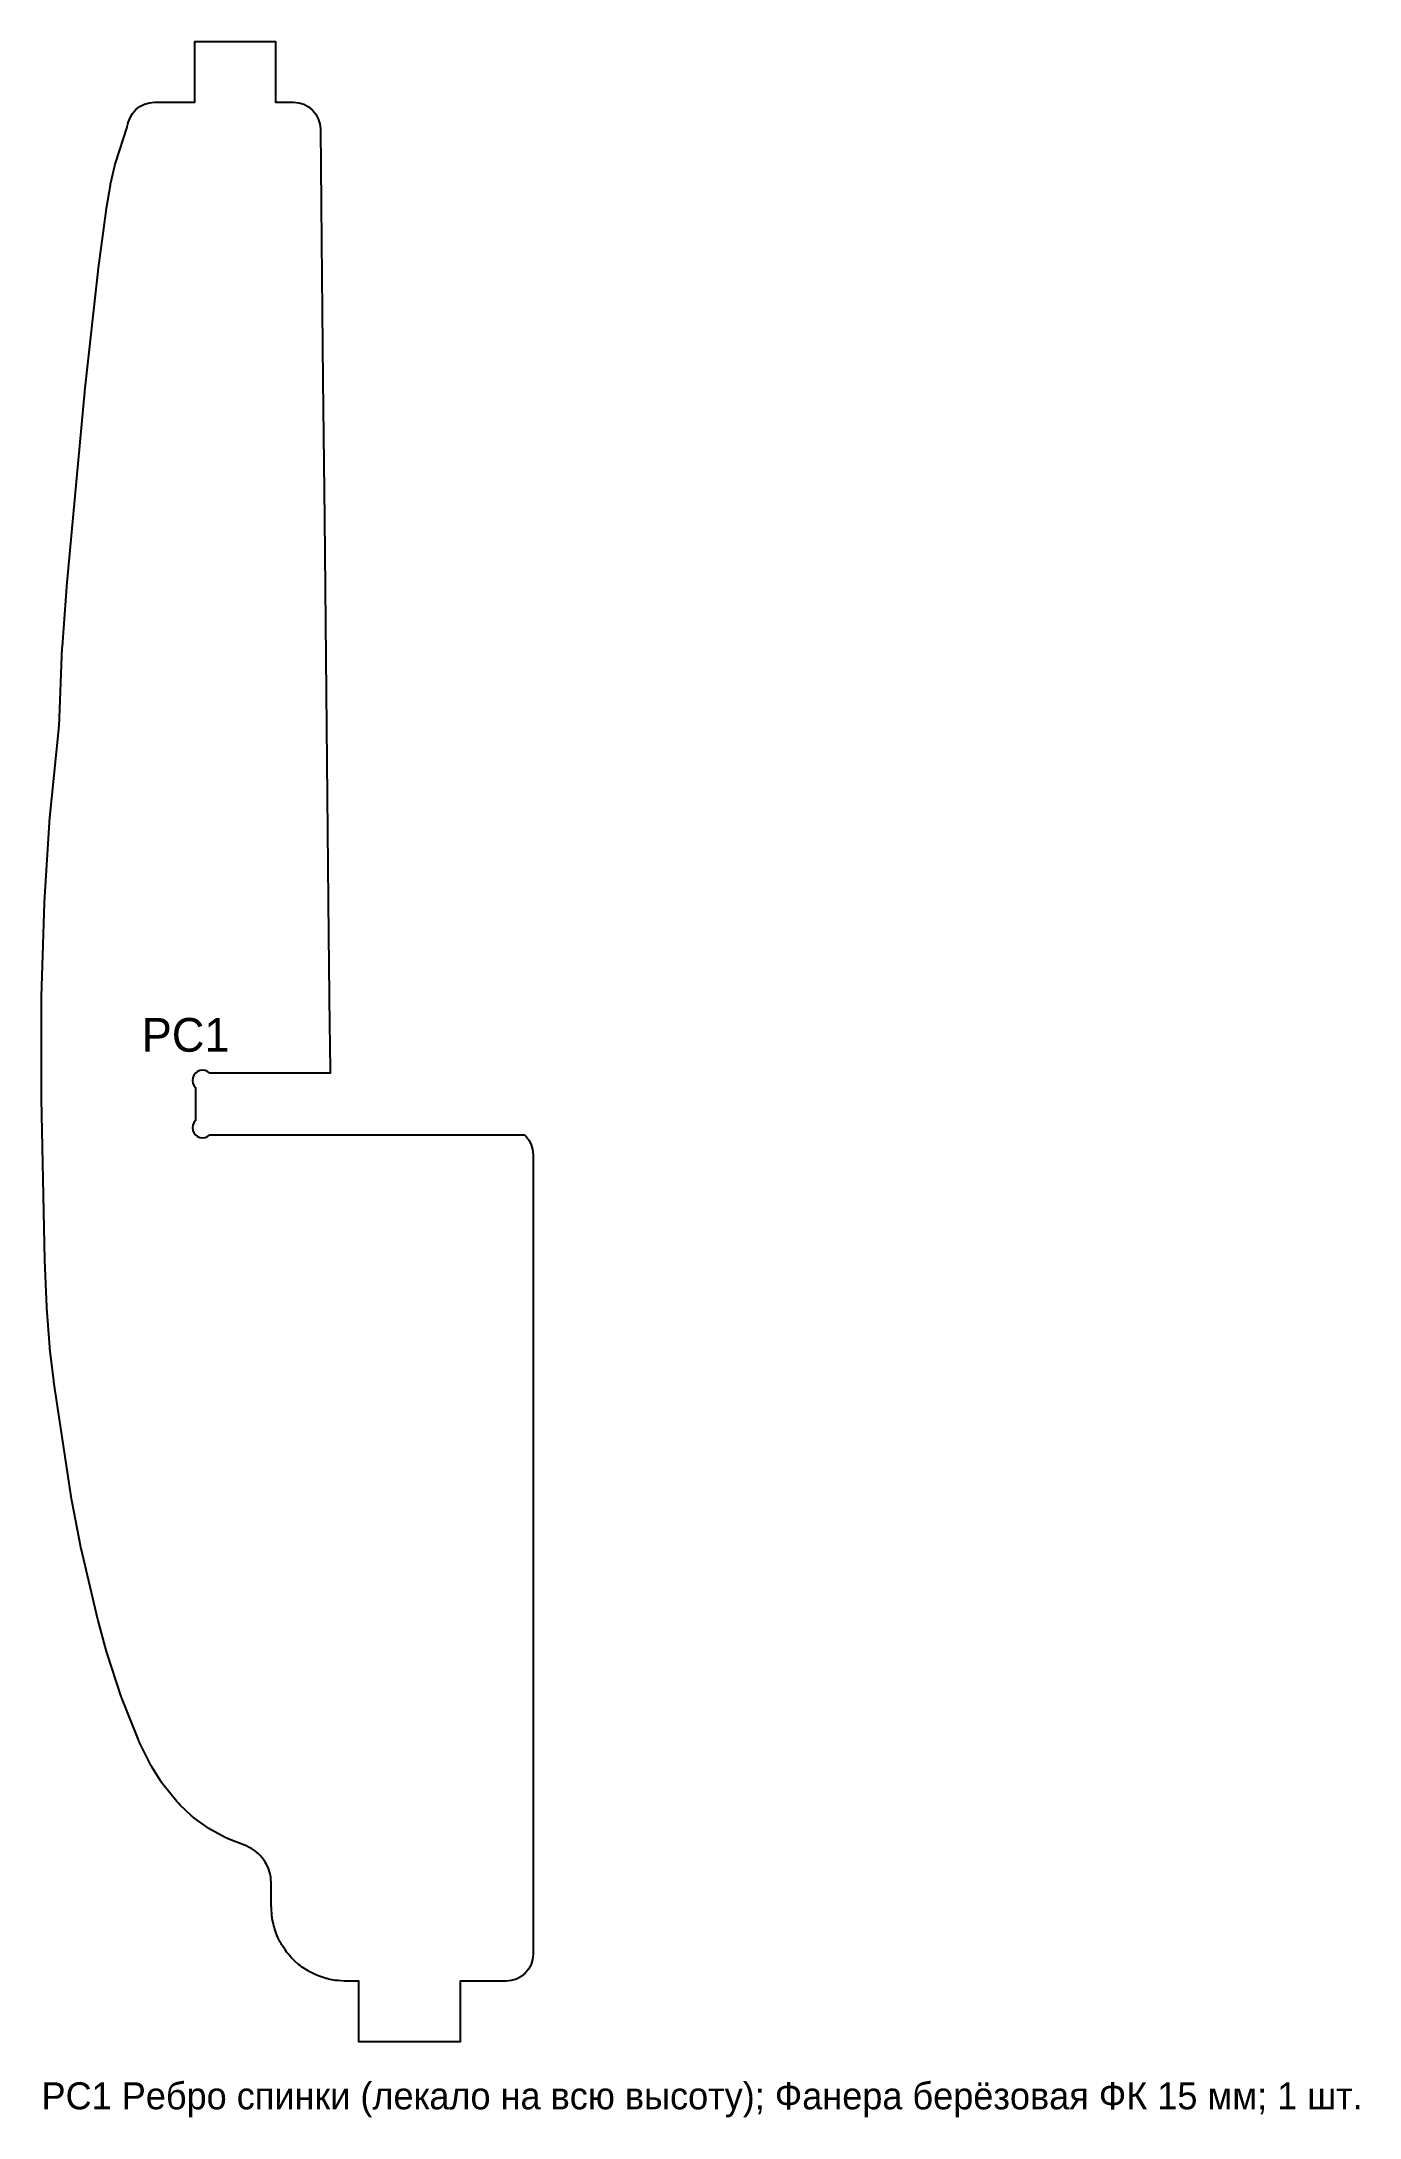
# Model space of a CAD drawing. Header units: millimetres. Extents: x 0 to 391, y -22 to 593.
import ezdxf
from ezdxf.enums import TextEntityAlignment as Align

# ---------------------------------------------------------------- set-up
doc = ezdxf.new("R2010")
doc.units = ezdxf.units.MM
doc.layers.add('CUT_OUT', color=7, linetype='Continuous')
doc.layers.add('TEXT', color=8, linetype='Continuous')

msp = doc.modelspace()

# ---------------------------------------------------------------- linework, layer by layer
at = {"layer": 'CUT_OUT'}
msp.add_lwpolyline([(0.02, 309.87), (0.85, 337.55), (0.86, 337.68), (0.86, 337.75), (0.87, 337.88), (2.35, 361.49), (2.36, 361.64), (2.36, 361.71), (2.38, 361.86), (5.12, 389.13), (5.13, 389.24), (5.17, 389.83), (5.18, 389.94), (6.16, 413.36), (6.17, 413.48), (6.17, 413.54), (6.18, 413.67), (7.47, 431.37), (7.47, 431.45), (7.48, 431.49), (7.48, 431.57), (12.82, 489.15), (12.83, 489.22), (12.83, 489.26), (12.84, 489.33), (16.8, 524.92), (16.81, 525.01), (16.82, 525.05), (16.83, 525.13), (19.16, 542.73), (19.18, 542.84), (19.19, 542.9), (19.21, 543.02), (20.41, 550.41), (20.46, 550.69), (20.49, 550.83), (20.55, 551.1), (21.76, 556.21), (21.83, 556.5), (21.87, 556.64), (21.96, 556.92), (25.34, 567.61), (25.37, 567.72), (25.52, 568.24), (25.55, 568.34), (25.72, 569), (26.23, 570.41), (27, 571.71), (27.99, 572.83), (29.18, 573.76), (30.52, 574.44), (31.97, 574.86), (33.46, 575), (45.49, 575), (45.49, 593), (69.38, 593), (69.38, 575), (74.67, 575), (76.22, 574.85), (77.71, 574.4), (79.09, 573.67), (80.3, 572.69), (81.29, 571.49), (82.04, 570.12), (82.5, 568.63), (82.67, 567.08), (83.01, 533.86), (83.43, 492.71), (83.85, 451.57), (84.27, 410.43), (84.69, 369.29), (85.11, 328.14), (85.38, 301.23), (85.44, 295.84), (85.52, 287.42), (85.56, 287.15), (49.86, 287.15), (49.24, 287.63), (48.51, 287.93), (47.74, 288.03), (46.96, 287.93), (46.24, 287.63), (45.62, 287.15), (45.14, 286.53), (44.84, 285.81), (44.74, 285.03), (44.84, 284.25), (45.14, 283.53), (45.62, 282.91), (45.62, 273.09), (45.14, 272.47), (44.84, 271.75), (44.74, 270.97), (44.84, 270.19), (45.14, 269.47), (45.62, 268.85), (46.24, 268.37), (46.96, 268.07), (47.74, 267.97), (48.51, 268.07), (49.24, 268.37), (49.86, 268.85), (143.16, 268.85), (143.65, 268.39), (144.53, 267.21), (145.17, 265.9), (145.57, 264.5), (145.7, 263.04), (145.7, 26), (145.55, 24.44), (145.09, 22.94), (144.35, 21.56), (143.36, 20.34), (142.15, 19.35), (140.76, 18.61), (139.26, 18.15), (137.7, 18), (124.1, 18), (124.1, 0), (94.1, 0), (94.1, 18), (90.43, 18), (90.16, 18), (90.03, 18.01), (89.77, 18.02), (87.88, 18.15), (87.36, 18.2), (87.1, 18.23), (86.58, 18.32), (85.05, 18.62), (84.54, 18.74), (84.29, 18.81), (83.78, 18.96), (82.3, 19.46), (81.81, 19.65), (81.57, 19.75), (81.09, 19.96), (79.69, 20.66), (79.22, 20.9), (79, 21.03), (78.55, 21.31), (77.25, 22.18), (76.82, 22.49), (76.62, 22.65), (76.21, 22.98), (75.03, 24.01), (74.65, 24.37), (74.47, 24.55), (74.11, 24.94), (73.08, 26.11), (72.74, 26.52), (72.59, 26.73), (72.28, 27.15), (71.41, 28.46), (71.13, 28.9), (71, 29.13), (70.76, 29.59), (70.06, 30.99), (69.85, 31.47), (69.75, 31.71), (69.56, 32.2), (69.06, 33.69), (68.91, 34.19), (68.84, 34.44), (68.72, 34.95), (68.41, 36.49), (68.33, 37), (68.3, 37.26), (68.24, 37.78), (68.14, 39.35), (68.12, 39.87), (68.11, 40.26), (68.11, 40.26), (68.1, 40.65), (68.1, 46.85), (68.09, 47.12), (68.01, 48.3), (67.94, 48.83), (67.73, 49.86), (67.6, 50.37), (67.25, 51.37), (67.05, 51.86), (66.58, 52.81), (66.31, 53.26), (65.72, 54.14), (65.39, 54.55), (64.69, 55.34), (64.31, 55.71), (63.51, 56.4), (63.09, 56.72), (62.2, 57.3), (61.74, 57.56), (60.67, 58.07), (60.43, 58.18), (55.51, 60.14), (55.09, 60.32), (54.89, 60.42), (54.48, 60.62), (50.28, 62.88), (49.85, 63.13), (49.64, 63.27), (49.22, 63.54), (45.44, 66.23), (45.01, 66.56), (44.81, 66.73), (44.4, 67.09), (41.07, 70.22), (40.67, 70.62), (40.49, 70.82), (40.12, 71.24), (35.95, 76.43), (35.66, 76.81), (35.53, 77), (35.26, 77.4), (32.67, 81.55), (32.47, 81.88), (32.38, 82.05), (32.2, 82.39), (29.05, 88.71), (28.9, 89.03), (28.83, 89.19), (28.7, 89.51), (23.84, 101.87), (23.76, 102.08), (23.72, 102.18), (23.65, 102.39), (19.44, 115.16), (19.37, 115.37), (19.34, 115.47), (19.28, 115.68), (16.78, 124.92), (16.75, 125.04), (16.74, 125.1), (16.71, 125.22), (11.72, 146.26), (11.68, 146.44), (11.66, 146.52), (11.62, 146.7), (9.08, 160.04), (9.05, 160.19), (9.04, 160.26), (9.01, 160.41), (3.66, 195.67), (3.64, 195.79), (3.63, 195.86), (3.61, 195.98), (2.47, 205.53), (2.45, 205.71), (2.44, 205.8), (2.43, 205.98), (1.57, 217.56), (1.57, 217.69), (1.56, 217.75), (1.56, 217.88), (0.98, 231.6), (0.97, 231.69), (0.97, 231.73), (0.97, 231.82), (0, 279.61), (0, 279.69), (0, 279.74), (0, 279.82), (0.01, 309.57), (0.02, 309.69), (0.02, 309.75), (0.02, 309.87)], close=True, dxfattribs=at)

# ---------------------------------------------------------------- texts
at = {"layer": 'TEXT'}
msp.add_text('РС1', height=10, dxfattribs=at).set_placement((42.71, 298.53), align=Align.MIDDLE_CENTER)
msp.add_text('РС1 Ребро спинки (лекало на всю высоту); Фанера берёзовая ФК 15 мм; 1 шт.', height=8, dxfattribs=at).set_placement((0, -20))

doc.saveas('drawing.dxf')
